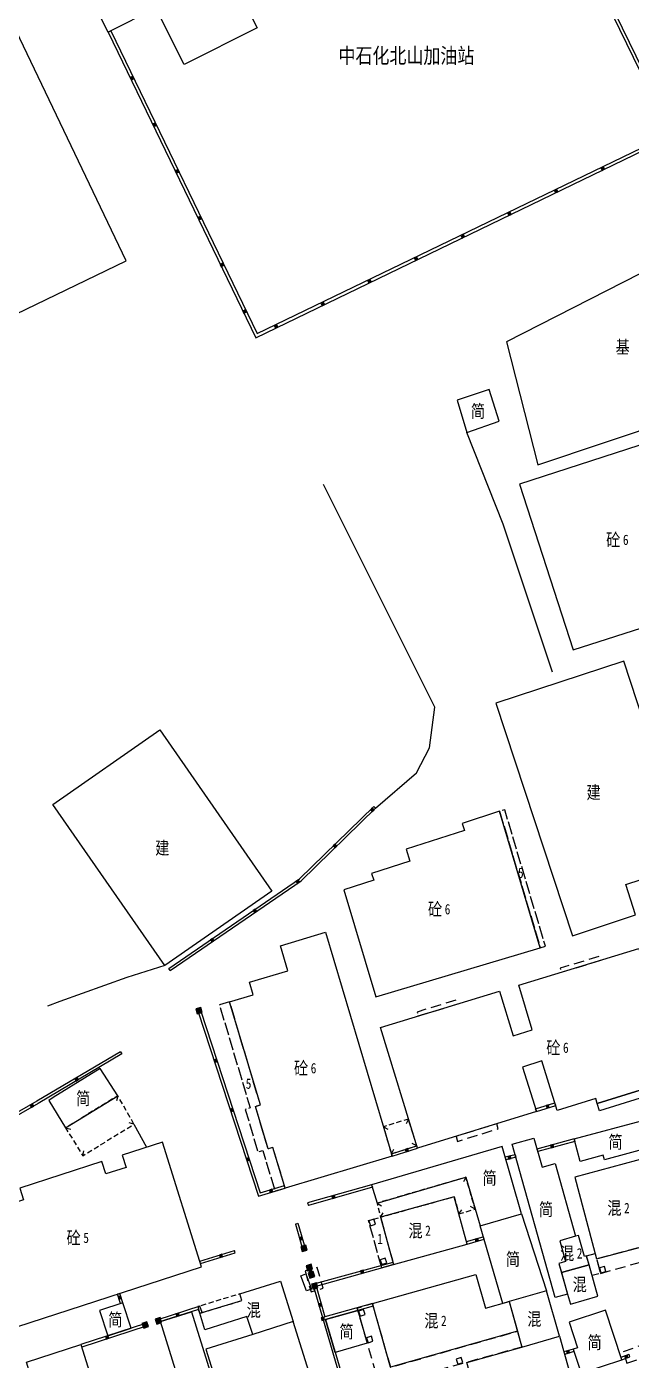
# Model space of a CAD drawing. Extents: x 395778 to 396698, y 996972 to 998012.
# Drawn here: x 396071.7 to 396130, y 997768.1 to 997896.7 of the extents above; entities that cross this region are included whole.
import ezdxf
from ezdxf.enums import TextEntityAlignment as Align

# ---------------------------------------------------------------- set-up
doc = ezdxf.new("R2010")
doc.units = 0
doc.header["$LTSCALE"] = 0.5
for name, pattern in [('X32', [1.5, 1, -0.5]), ('X39', [3, 2.5, -0.5]), ('X5', [3, 2, -1])]:
    doc.linetypes.add(name, pattern=pattern)
doc.layers.get('0').update_dxf_attribs({"linetype": 'CONTINUOUS'})
doc.layers.add('ASSIST', color=7, linetype='CONTINUOUS', plot=False)
doc.layers.add('JMD', color=6, linetype='CONTINUOUS')
doc.styles.add('宋体', font='')
doc.styles.add('正等线体', font='simhei.ttf')
doc.styles.add('细等线体', font='', dxfattribs={"width": 0.8})
doc.styles.get('宋体').set_extended_font_data('SimSun')
doc.styles.get('细等线体').set_extended_font_data('SimSun')
doc.linetypes.add('445', pattern='A,8,-0.5,[147,AAA.SHX,S=1,R=0,X=0,Y=0],-1.5', length=10)
doc.linetypes.add('447', pattern='A,8,-1,[148,AAA.SHX,S=1,R=0,X=0,Y=0],-1', length=10)

# ---------------------------------------------------------------- blocks, each defined once
blk = doc.blocks.new('*U0')
at = {"linetype": 'Continuous'}
for points in [[(0, 0), (0.5, 0.5), (-0.5, 0.5)], [(0, 0), (-0.5, 0.5), (-0.5, -0.5)], [(0, 0), (-0.5, -0.5), (0.5, -0.5)], [(0, 0), (0.5, -0.5), (0.5, 0.5)]]:
    blk.add_solid(points, dxfattribs=at)
blk = doc.blocks.new('gc002')
blk.add_lwpolyline([(-0.5, -0.5), (0.5, -0.5), (0.5, 0.5), (-0.5, 0.5), (-0.5, -0.5)])
at = {"linetype": 'Continuous'}
blk.add_blockref('*U0', (0, 0), dxfattribs=at)
blk = doc.blocks.new('gc291')
blk.add_lwpolyline([(-0.5, -0.5), (0.5, -0.5), (0.5, 0.5), (-0.5, 0.5), (-0.5, -0.5)])

msp = doc.modelspace()

# ---------------------------------------------------------------- linework, layer by layer
at = {"layer": 'ASSIST', "linetype": 'Continuous', "flags": 128}
msp.add_lwpolyline([(396098.14, 997776.22), (396098.61, 997776.39), (396099.14, 997774.92), (396098.67, 997774.75)], close=True, dxfattribs=at)
at = {"layer": 'JMD', "linetype": 'Continuous'}
for p, q in [((396079.53, 997896.15), (396079.8, 997896.28)), ((396105.33, 997821.3), (396105.16, 997821.48)), ((396085.52, 997805.66), (396085.38, 997805.86)), ((396088.23, 997801.66), (396088.47, 997801.74)), ((396080.72, 997797.82), (396080.85, 997797.61)), ((396080.46, 997793.58), (396080.34, 997793.1)), ((396122.72, 997792.65), (396122.64, 997792.89)), ((396108.51, 997791.33), (396108.28, 997790.88)), ((396120.86, 997792.07), (396120.78, 997792.31)), ((396075.43, 997790.48), (396075.92, 997790.37)), ((396082.03, 997790.84), (396081.55, 997790.96)), ((396106.09, 997790.58), (396106.53, 997790.34)), ((396109.31, 997788.74), (396108.86, 997788.98)), ((396109.38, 997788.51), (396109.31, 997788.74)), ((396124.49, 997789.42), (396124.55, 997789.18)), ((396077.09, 997787.79), (396077.2, 997788.28)), ((396106.86, 997787.99), (396107.1, 997788.43)), ((396106.93, 997787.75), (396106.86, 997787.99)), ((396117.84, 997787.65), (396117.91, 997787.41)), ((396118.8, 997787.89), (396118.86, 997787.65)), ((396120.91, 997788.43), (396120.98, 997788.19)), ((396096.61, 997784.67), (396096.54, 997784.91)), ((396104.96, 997784.99), (396105.03, 997784.75)), ((396114.05, 997785.72), (396113.81, 997785.29)), ((396098.77, 997783.24), (396098.85, 997783.01)), ((396105.48, 997783.22), (396105.91, 997782.97)), ((396105.82, 997781.87), (396106.07, 997782.3)), ((396113.37, 997782.19), (396113.67, 997782.59)), ((396114.95, 997782.65), (396114.51, 997782.89)), ((396097.61, 997781.21), (396097.85, 997781.28)), ((396115.8, 997779.74), (396115.73, 997779.98)), ((396091.79, 997778.43), (396091.72, 997778.67)), ((396098.3, 997778.82), (396098.54, 997778.89)), ((396114.18, 997779.27), (396114.11, 997779.51)), ((396088.46, 997777.39), (396088.38, 997777.62)), ((396098.84, 997776.93), (396099.08, 997777)), ((396107.08, 997777.3), (396107.02, 997777.54)), ((396098.61, 997776.39), (396099.14, 997774.92)), ((396098.99, 997776.4), (396099.23, 997776.47)), ((396080.67, 997774.51), (396080.43, 997774.44)), ((396099.35, 997775.17), (396099.59, 997775.23)), ((396099.59, 997775.23), (396099.52, 997775.48)), ((396080.96, 997773.61), (396080.72, 997773.53)), ((396105.03, 997773.53), (396105.1, 997773.29)), ((396084.32, 997771.97), (396084.4, 997771.73)), ((396088.61, 997772.69), (396088.38, 997772.6)), ((396100.21, 997772.18), (396100.45, 997772.25)), ((396083.13, 997771.6), (396083.2, 997771.36)), ((396076.91, 997769.58), (396076.99, 997769.34)), ((396123.5, 997768.88), (396123.57, 997768.64)), ((396124.41, 997769.14), (396124.47, 997768.9)), ((396129.1, 997768.12), (396129.02, 997768.36, 2.87)), ((396129.88, 997768.41), (396129.8, 997768.65))]:
    msp.add_line(p, q, dxfattribs=at)
at = {"layer": 'JMD', "color": 7, "linetype": 'Continuous', "flags": 128}
for points, elevation in [([(396079.53, 997896.15), (396093.77, 997866.67), (396134.22, 997886.2), (396131.81, 997891.13), (396111.45, 997932.84)], 7.05), ([(396080.72, 997797.82), (396072.67, 997793.04), (396059.46, 997785.46), (396059.85, 997784.79)], 4.24), ([(396124.41, 997769.14), (396123.5, 997768.88)], -994.22), ([(396129.1, 997768.12), (396129.88, 997768.41)], 2.87)]:
    msp.add_lwpolyline(points, dxfattribs=dict(at, elevation=elevation))
at = {"layer": 'JMD', "linetype": 'Continuous', "flags": 128}
for points, elevation in [([(396079.8, 997896.28), (396093.91, 997867.07), (396133.82, 997886.34), (396131.54, 997891), (396111.18, 997932.71)], 7.05), ([(396080.85, 997797.61), (396072.8, 997792.82), (396059.81, 997785.37), (396060.06, 997784.91)], 4.24), ([(396124.48, 997768.9), (396123.57, 997768.64)], -994.22), ([(396129.02, 997768.36), (396129.8, 997768.65)], 2.87)]:
    msp.add_lwpolyline(points, dxfattribs=dict(at, elevation=elevation))
at = {"layer": 'JMD', "linetype": '447', "elevation": 4.5, "flags": 128}
msp.add_lwpolyline([(396045.12, 997884.85), (396056.15, 997861.97), (396081.26, 997874.09), (396060.35, 997917.82), (396035, 997905.57), (396036.59, 997902.39), (396043.79, 997887.41)], dxfattribs=at)
at = {"layer": 'JMD', "linetype": 'Continuous', "flags": 128}
for points, elevation in [([(396079.76, 997907.16), (396086.78, 997910.7), (396093.9, 997896.56), (396086.88, 997893.03)], 4.14), ([(396079.06, 997904.8), (396080.43, 997902.19), (396081.89, 997902.93), (396084.14, 997898.47), (396079.53, 997896.15), (396075.96, 997903.23)], -992.33), ([(396080.46, 997793.58), (396078.78, 997796.2), (396074.22, 997793.4), (396073.8, 997793.13), (396075.43, 997790.48)], 3.58), ([(396092.24, 997774.47), (396096.15, 997775.7), (396097.38, 997771.8), (396093.48, 997770.56), (396092.93, 997772.28), (396088.88, 997771), (396088.38, 997772.6), (396092.44, 997773.83)], 2.74), ([(396125.17, 997766.82), (396129.1, 997768.12), (396127.53, 997772.89), (396124.01, 997771.73), (396124.82, 997769.28), (396124.41, 997769.14)], -994.22)]:
    msp.add_lwpolyline(points, close=True, dxfattribs=dict(at, elevation=elevation))
for points in [[(396142.66, 997865.25), (396139.97, 997875.35), (396130.84, 997872.85), (396117.98, 997866.27), (396121, 997854.43), (396133.96, 997858.75), (396132.92, 997862.66)], [(396114.14, 997857.54), (396117.25, 997858.63), (396116.29, 997861.67), (396113.21, 997860.65)], [(396119.22, 997852.56), (396124.41, 997836.57), (396132.64, 997839.2), (396132.26, 997840.39), (396138.97, 997842.58), (396134.2, 997857.42)], [(396129.28, 997835.48), (396116.95, 997831.42), (396124.33, 997809.01), (396130.43, 997811.01), (396129.47, 997813.94), (396135.7, 997815.98)], [(396095.33, 997813.31), (396085, 997806.15), (396074.19, 997821.68), (396084.52, 997828.86)], [(396102.27, 997813.45), (396105.35, 997803.12), (396121.23, 997807.85), (396117.3, 997821.01), (396113.69, 997819.84), (396113.91, 997819.16), (396108.28, 997817.35), (396108.65, 997816.19), (396104.96, 997815), (396105.16, 997814.38)], [(396106.93, 997787.75), (396096.61, 997784.67), (396095.44, 997788.59), (396094.97, 997788.45), (396093.75, 997792.55), (396094.22, 997792.69), (396091.26, 997802.62), (396093.54, 997803.3), (396093.17, 997804.53), (396096.88, 997805.64), (396096.16, 997808.05), (396100.49, 997809.34)], [(396117.29, 997803.66), (396118.6, 997799.37), (396120.46, 997799.94), (396119.15, 997804.23), (396130.74, 997807.77), (396134.58, 997795.28), (396126.73, 997792.83), (396126.58, 997793.32), (396122.87, 997792.16), (396121.38, 997796.93), (396119.52, 997796.35), (396120.86, 997792.07), (396109.38, 997788.51), (396105.8, 997800.15)], [(396126.73, 997792.83), (396134.58, 997795.28), (396134.8, 997794.57), (396126.95, 997792.12)], [(396125.07, 997787.25), (396124.49, 997789.42), (396131.49, 997791.29), (396131.54, 997791.13), (396132.27, 997788.71), (396127.41, 997787.41), (396127.29, 997787.84)], [(396069.45, 997770.87), (396088.55, 997777.07), (396084.77, 997789.11), (396080.89, 997787.86), (396081.27, 997786.65), (396079.31, 997786.04), (396078.94, 997787.23), (396071, 997784.68), (396071.36, 997783.53), (396069.38, 997782.9), (396069.02, 997784.05), (396065.21, 997782.82)], [(396115.42, 997781.03), (396119.43, 997782.2), (396117.54, 997788.67), (396104.96, 997784.99), (396105.48, 997783.22), (396114.05, 997785.72)], [(396121.41, 997786.68), (396122.65, 997787.03), (396124.63, 997780.03), (396123.12, 997779.6), (396123.67, 997777.58), (396123.03, 997777.4), (396123.86, 997774.45), (396122.67, 997774.12), (396118.52, 997788.92), (396120.61, 997789.49)], [(396126.66, 997777.85), (396133.81, 997779.76), (396131.71, 997787.64), (396124.55, 997785.73)], [(396112.91, 997783.84), (396105.82, 997781.87), (396107.08, 997777.3), (396114.18, 997779.27)], [(396117.6, 997773.55), (396115.42, 997781.03), (396119.43, 997782.2), (396121.84, 997774.76), (396118.21, 997773.73)], [(396125.93, 997777.28), (396125.69, 997778.15), (396125.49, 997778.09), (396124.92, 997780.11), (396124.63, 997780.03), (396123.12, 997779.6), (396123.67, 997777.58), (396123.03, 997777.4), (396123.27, 997776.53)], [(396126.79, 997774.24), (396125.93, 997777.28), (396123.27, 997776.53), (396123.86, 997774.45), (396124.13, 997773.49)], [(396105.03, 997773.53), (396115, 997776.35), (396115.93, 997773.08), (396118.21, 997773.73), (396119.03, 997770.87), (396106.77, 997767.39)], [(396121.84, 997774.76), (396118.21, 997773.73), (396119.46, 997769.34), (396123.08, 997770.39)], [(396079.49, 997770.42), (396081.76, 997771.15), (396080.96, 997773.61), (396078.69, 997772.87)], [(396088.22, 997760.12), (396084.6, 997771.81), (396087.57, 997772.74), (396091.22, 997761.06)], [(396104.54, 997769.73), (396101.45, 997768.82), (396100.52, 997772.01), (396103.64, 997772.88), (396104.54, 997769.73), (396104.54, 997769.73)], [(396088.95, 997769.13), (396091.48, 997761.13), (396099.91, 997763.79), (396097.38, 997771.8), (396093.48, 997770.56)], [(396074.42, 997758.73), (396071.66, 997767.88), (396076.91, 997769.58), (396079.76, 997760.45), (396078.89, 997760.17)], [(396123.08, 997770.39), (396124.25, 997766.26), (396115.32, 997763.59), (396114.14, 997767.87), (396119.46, 997769.34)]]:
    msp.add_lwpolyline(points, close=True, dxfattribs=at)
at = {"layer": 'JMD', "linetype": '447', "flags": 128}
for points in [[(396122.42, 997834.42), (396117.64, 997848.71), (396114.14, 997857.54)], [(396105.33, 997821.3), (396109.3, 997824.72), (396110.54, 997827.13), (396111.07, 997831.05), (396105.93, 997841.27), (396100.3, 997852.53)], [(396085, 997806.15), (396081.34, 997804.98), (396074.89, 997802.68), (396073.7, 997802.22)]]:
    msp.add_lwpolyline(points, dxfattribs=at)
at = {"layer": 'JMD', "linetype": 'Continuous', "flags": 128}
for points in [[(396085.38, 997805.86), (396098, 997814.5), (396105.16, 997821.48)], [(396088.47, 997801.74), (396094.2, 997784.21), (396096.54, 997784.91)], [(396120.78, 997792.31), (396122.64, 997792.89)], [(396106.86, 997787.99), (396109.31, 997788.74)], [(396124.55, 997789.18), (396120.98, 997788.19)], [(396118.87, 997787.65), (396117.91, 997787.41)], [(396105.03, 997784.75), (396098.85, 997783.01)], [(396097.85, 997781.29), (396098.54, 997778.89)], [(396114.11, 997779.51), (396115.73, 997779.98)], [(396088.38, 997777.62), (396091.72, 997778.67)], [(396099.08, 997777), (396099.23, 997776.47)], [(396099.52, 997775.48), (396107.02, 997777.54)], [(396080.72, 997773.53), (396080.43, 997774.44)], [(396099.59, 997775.23), (396100.45, 997772.25)], [(396105.1, 997773.29), (396100.52, 997772.01), (396102.82, 997764.15), (396103.48, 997764.33)], [(396088.38, 997772.6), (396088.24, 997772.98), (396084.4, 997771.73)], [(396083.2, 997771.36), (396076.99, 997769.34)]]:
    msp.add_lwpolyline(points, dxfattribs=at)
at = {"layer": 'JMD', "color": 7, "linetype": 'Continuous', "flags": 128}
for points in [[(396085.52, 997805.66), (396098.16, 997814.3), (396105.33, 997821.3)], [(396088.23, 997801.66), (396094.03, 997783.91), (396096.61, 997784.67)], [(396120.86, 997792.07), (396122.72, 997792.65)], [(396124.49, 997789.42), (396120.91, 997788.43)], [(396106.93, 997787.75), (396109.38, 997788.51)], [(396118.8, 997787.89), (396117.84, 997787.65)], [(396104.96, 997784.99), (396098.77, 997783.24)], [(396097.61, 997781.21), (396098.3, 997778.82)], [(396114.18, 997779.27), (396115.8, 997779.74)], [(396088.46, 997777.39), (396091.79, 997778.43)], [(396099.59, 997775.23), (396107.08, 997777.3)], [(396098.84, 997776.93), (396098.99, 997776.4)], [(396080.96, 997773.61), (396080.67, 997774.51)], [(396099.35, 997775.17), (396100.21, 997772.18)], [(396088.62, 997772.67), (396088.39, 997773.29), (396084.32, 997771.97)], [(396105.03, 997773.53), (396100.21, 997772.18), (396102.65, 997763.84), (396103.54, 997764.09)], [(396083.13, 997771.6), (396076.91, 997769.58)]]:
    msp.add_lwpolyline(points, dxfattribs=at)
at = {"layer": 'JMD', "linetype": 'X39', "flags": 128}
for points in [[(396117.3, 997821.01), (396121.23, 997807.85), (396121.72, 997808), (396117.8, 997821.16)], [(396096.61, 997784.67), (396095.44, 997788.59), (396094.97, 997788.45), (396093.75, 997792.55), (396094.22, 997792.69), (396091.26, 997802.62), (396090.28, 997802.33), (396093.24, 997792.4), (396092.77, 997792.26), (396093.99, 997788.16), (396094.46, 997788.3), (396095.63, 997784.38)], [(396105.93, 997776.98), (396104.66, 997781.55), (396105.82, 997781.87), (396107.08, 997777.3)]]:
    msp.add_lwpolyline(points, close=True, dxfattribs=at)
at = {"layer": 'JMD', "linetype": 'X5', "flags": 128}
for points in [[(396123.26, 997805.48), (396127.08, 997806.65), (396126.97, 997807.03), (396123.14, 997805.87)], [(396109.46, 997801.27), (396113.28, 997802.44), (396113.17, 997802.82), (396109.34, 997801.65)], [(396113.1, 997789.66), (396113.25, 997789.18), (396117.18, 997790.4), (396117.03, 997790.88)], [(396127.03, 997776.45), (396134.16, 997778.45), (396133.81, 997779.76), (396126.66, 997777.85)], [(396125.69, 997778.15), (396126.52, 997778.37), (396126.66, 997777.85), (396127.03, 997776.45), (396126.23, 997776.23), (396125.93, 997777.28)], [(396098.53, 997776.68), (396099.11, 997774.67), (396100.28, 997775.01), (396099.71, 997777.01)], [(396129.59, 997767.79), (396131.64, 997768.5), (396131.26, 997769.6), (396129.21, 997768.89)]]:
    msp.add_lwpolyline(points, close=True, dxfattribs=at)
at = {"layer": 'JMD', "linetype": 'X32', "flags": 128}
for points, elevation in [([(396082.03, 997790.84), (396080.46, 997793.58), (396075.43, 997790.48), (396077.09, 997787.79)], 3.58), ([(396088.18, 997773.24), (396088.38, 997772.6), (396092.44, 997773.83), (396092.24, 997774.47)], 2.74)]:
    msp.add_lwpolyline(points, close=True, dxfattribs=dict(at, elevation=elevation))
for points in [[(396106.86, 997787.99), (396109.31, 997788.74), (396108.51, 997791.33), (396106.09, 997790.58)], [(396113.37, 997782.19), (396114.95, 997782.65), (396114.05, 997785.72), (396105.48, 997783.22), (396105.82, 997781.87), (396112.91, 997783.84), (396113.37, 997782.19)]]:
    msp.add_lwpolyline(points, close=True, dxfattribs=at)
at = {"layer": 'JMD', "linetype": '445', "flags": 128}
msp.add_lwpolyline([(396082.03, 997790.84), (396083.24, 997788.62)], dxfattribs=at)
at = {"layer": 'JMD', "linetype": 'Continuous'}
for points in [[(396098.14, 997776.22), (396098.61, 997776.39)], [(396099.14, 997774.92), (396098.67, 997774.75)]]:
    msp.add_lwpolyline(points, dxfattribs=at)
at = {"layer": 'JMD', "linetype": 'X5', "flags": 128}
msp.add_lwpolyline([(396119.03, 997770.87), (396119.46, 997769.34), (396107.18, 997765.95, -0.426506), (396105.32, 997767.02), (396103.57, 997773.11), (396105.03, 997773.53), (396106.77, 997767.39)], format="xyb", close=True, dxfattribs=at)

# ---------------------------------------------------------------- block references
at = {"layer": 'JMD', "linetype": 'Continuous', "xscale": 0.25, "yscale": 0.25}
for p, rotation in [((396081.82, 997891.7), 295.7765400904415), ((396083.99, 997887.2), 295.7765400904415), ((396086.17, 997882.7), 295.7765400904415), ((396127.26, 997882.98), 25.77372747675256), ((396122.76, 997880.8), 25.77372747675256), ((396118.26, 997878.63), 25.77372747675256), ((396088.34, 997878.2), 295.7765400904415), ((396113.76, 997876.45), 25.77372747675256), ((396090.51, 997873.69), 295.7765400904415), ((396109.25, 997874.28), 25.77372747675256), ((396104.75, 997872.11), 25.77372747675256), ((396100.25, 997869.93), 25.77372747675256), ((396092.69, 997869.19), 295.7765400904415), ((396095.75, 997867.76), 25.77372747675256), ((396105.01, 997821.15), 44.27231965904754), ((396101.43, 997817.66), 44.27231965904754), ((396097.83, 997814.23), 34.37302985008121), ((396093.7, 997811.41), 34.37302985008121), ((396089.57, 997808.58), 34.37302985008121), ((396089.9, 997796.95), 288.1032584970333), ((396076.49, 997795.16), 210.7423114879336), ((396072.18, 997792.61), 209.8534228664911), ((396121.94, 997792.54), 17.34570607188985), ((396091.46, 997792.2), 288.1032584970333), ((396122.38, 997788.71), 195.5453650182856), ((396093.01, 997787.44), 288.1032584970333), ((396108.36, 997788.32), 17.11613951955066), ((396118.26, 997787.62), 194.2789580169366), ((396095.26, 997784.4), 16.53611340820763), ((396101.28, 997783.82), 195.7716208152385), ((396098.14, 997779.81), 286.0551048553281), ((396115.11, 997779.67), 16.28275439137502), ((396090.42, 997778.13), 17.42884714715459), ((396099.05, 997776.65), 286.0551048564159), ((396104.05, 997776.6), 15.42635585306433), ((396080.66, 997774.11), 107.981310723586), ((396099.98, 997773.41), 286.1126305855411), ((396086.23, 997772.46), 197.9330270936138), ((396100.25, 997772.06), 195.5969313060654), ((396079.44, 997770.27), 198.0514592036752), ((396123.9, 997768.87), 195.8272110479895), ((396129.53, 997768.41), 20.2825590881009)]:
    msp.add_blockref('gc002', p, dxfattribs=dict(at, rotation=rotation))
at = {"layer": 'JMD', "linetype": 'Continuous', "yscale": 0.5, "zscale": 0.5}
for name, p, xscale, rotation in [('gc002', (396088.31, 997801.78), 0.5, 286.1809464797088), ('gc291', (396105.01, 997781.35), 0.5, 288.19404445348), ('gc002', (396098.43, 997778.87), 0.5, 106.7089033315193), ('gc002', (396098.94, 997777.02), 0.5, 106.7089033315193), ('gc291', (396106.11, 997777.61), 0.5000000000000002, 288.19404445348), ('gc291', (396127.24, 997776.81), 0.4999999999999999, 15.28404695321052), ('gc002', (396099.16, 997776.31), 0.5, 106.7089033315193), ('gc002', (396099.47, 997775.23), 0.5, 106.7089033315193), ('gc002', (396084.38, 997771.87, -94.83), 0.5, 18.29083170624652), ('gc291', (396104.02, 997772.65), 0.4999999999999994, 288.19404445348), ('gc002', (396083.12, 997771.47, -94.85), 0.5, 199.9197276396155), ('gc291', (396104.77, 997770.07), 0.4999999999999994, 288.19404445348), ('gc291', (396113.43, 997768.01), 0.4999999999999997, 288.1940444534801)]:
    msp.add_blockref(name, p, dxfattribs=dict(at, xscale=xscale, rotation=rotation))

# ---------------------------------------------------------------- texts
at = {"layer": 'JMD', "linetype": 'Continuous', "width": 0.8}
for s, height, style, p in [('中石化北山加油站', 1.5, '宋体', (396108.31, 997893.91)), ('基', 1.25, '细等线体', (396129.18, 997865.83)), ('简', 1.25, '细等线体', (396115.22, 997859.62)), ('建', 1.25, '细等线体', (396126.37, 997822.86)), ('建', 1.25, '细等线体', (396084.76, 997817.5)), ('5', 1, '正等线体', (396119.35, 997815.07)), ('5', 1, '正等线体', (396093.08, 997794.74)), ('简', 1.25, '细等线体', (396077.12, 997793.35, 3.58)), ('简', 1.25, '细等线体', (396128.48, 997789.15)), ('简', 1.25, '细等线体', (396116.34, 997785.67)), ('简', 1.25, '细等线体', (396121.78, 997782.65)), ('1', 1, '正等线体', (396105.77, 997779.78)), ('简', 1.25, '细等线体', (396118.59, 997777.85)), ('混', 1.25, '细等线体', (396125.03, 997775.39)), ('混', 1.25, '细等线体', (396093.58, 997772.92, 2.74)), ('简', 1.25, '细等线体', (396080.23, 997772.01)), ('混', 1.25, '细等线体', (396120.65, 997772.05)), ('简', 1.25, '细等线体', (396102.53, 997770.86)), ('简', 1.25, '细等线体', (396126.47, 997769.82, -994.22))]:
    msp.add_text(s, height=height, dxfattribs=dict(at, style=style)).set_placement(p, align=Align.MIDDLE)
at = {"layer": 'JMD', "linetype": 'Continuous', "style": '细等线体', "width": 0.8}
for s, p in [('砼', (396128.95, 997847.19)), ('砼', (396111.76, 997811.57)), ('砼', (396123.17, 997798.21)), ('砼', (396098.83, 997796.24)), ('混', (396129.06, 997782.75)), ('混', (396109.87, 997780.57)), ('砼', (396076.89, 997779.88)), ('混', (396124.5, 997778.38)), ('混', (396111.4, 997771.88))]:
    msp.add_text(s, height=1.25, dxfattribs=at).set_placement(p, align=Align.MIDDLE_RIGHT)
at = {"layer": 'JMD', "linetype": 'Continuous', "style": '正等线体', "width": 0.8}
for s, p in [('6', (396129.2, 997847.19)), ('6', (396112.01, 997811.57)), ('6', (396123.42, 997798.21)), ('6', (396099.08, 997796.24)), ('2', (396129.31, 997782.75)), ('2', (396110.12, 997780.57)), ('5', (396077.14, 997779.88)), ('2', (396124.75, 997778.38)), ('2', (396111.65, 997771.88))]:
    msp.add_text(s, height=1, dxfattribs=at).set_placement(p, align=Align.MIDDLE_LEFT)

doc.saveas('drawing.dxf')
